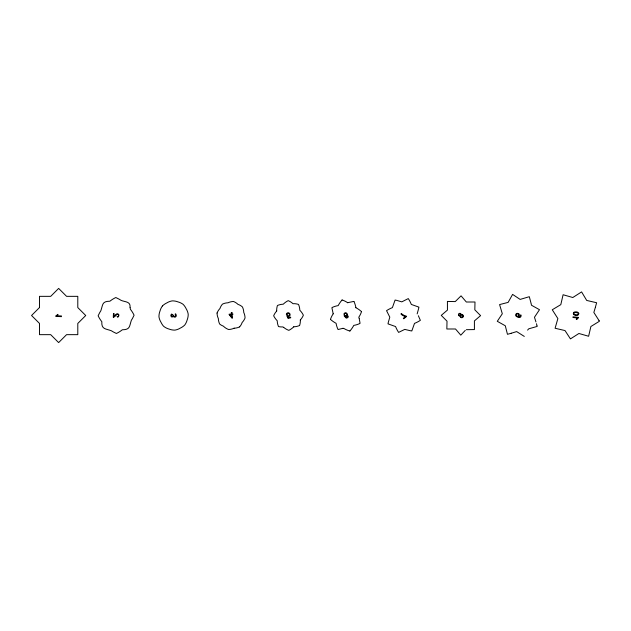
<?xml version="1.0" encoding="UTF-8"?>
<svg xmlns="http://www.w3.org/2000/svg" width="631" height="631" viewBox="0 0 631 631"><rect width="100%" height="100%" fill="white"/><g stroke="black" fill="none" stroke-linecap="round" stroke-linejoin="round"><path stroke-width="0.95" d="M55.938 315.957L55.914 316.391L61.452 316.652L61.483 315.973L57.169 315.768A4.204 4.204 0 0 0 58.036 314.451L57.397 314.427A3.407 3.407 0 0 1 55.962 315.989M113.28 317.18L113.47 313.536L114.116 313.575L113.982 316.273A2.674 2.674 0 0 0 114.55 315.823C115.457 315.011 116.341 313.481 117.784 313.796C120.229 314.128 118.06 318.773 117.192 316.557M578.398 317.819L578.446 317.393L573.019 316.841L572.956 317.503L577.176 317.937A4.141 4.141 0 0 0 576.261 319.191L576.884 319.247M595.372 307.329L596.618 302.738L586.712 300.443L581.593 291.908L572.798 297.516L563.097 294.74L560.801 304.647L552.267 309.766L557.875 318.56L555.099 328.262L565.005 330.557L570.448 338.894M595.301 307.589L593.842 312.44L598.993 320.501M217.064 313.039L217.411 312.219A13.164 13.164 0 0 1 219.951 308.535L220.282 307.62A12.415 12.415 0 0 1 222.506 304.11L223.548 303.669A13.685 13.685 0 0 1 227.98 302.801A13.645 13.645 0 0 1 233.509 301.5L234.33 301.863A13.164 13.164 0 0 1 238.005 304.402L238.928 304.734A12.415 12.415 0 0 1 242.438 306.958L242.872 307.999A13.685 13.685 0 0 1 243.747 312.432A13.645 13.645 0 0 1 245.041 317.961L244.71 318.734A13.164 13.164 0 0 1 242.146 322.465L241.807 323.38A12.415 12.415 0 0 1 239.591 326.89M524.298 336.41L516.647 331.583L511.67 333.129M527.579 330.123L528.786 328.798L537.194 326.424L536.997 325.706M405.488 316.533L403.343 318.261L403.761 318.781L406.593 316.494L406.254 316.084A8.763 8.763 0 0 1 402.649 314.522M465.276 330.368L460.796 335.164L455.511 328.988L446.843 328.996L447.016 321.171L441.258 315.374L447.434 310.089L447.426 301.421L455.251 301.594L461.048 295.836L466.333 302.012L474.993 302.004L474.827 309.829L480.585 315.626L474.409 320.911L474.417 329.579L466.341 329.69M570.81 338.666L578.919 333.483L588.62 336.26L590.884 326.511L599.45 321.234L599.048 320.595M346.514 316.155L346.79 315.981A1.467 1.467 0 0 0 347.192 315.516A1.735 1.735 0 0 0 347.318 315.216A1.625 1.625 0 0 0 347.389 314.553L347.184 313.867A2.09 2.09 0 0 0 346.474 313.039L346.372 312.976A1.601 1.601 0 0 0 344.952 312.897L344.36 313.276A1.633 1.633 0 0 0 344.029 313.725L344.297 316.139L346.19 318.063A1.577 1.577 0 0 0 346.75 318.079L347.807 317.567A1.38 1.38 0 0 0 348.217 316.588L348.123 316.013L347.5 316.257M574.344 312.708L575.535 312.534A8.487 8.487 0 0 1 577.018 312.708L577.886 313.071A0.946 0.946 0 0 1 577.744 314.664M239.583 326.882L238.55 327.331A13.685 13.685 0 0 1 234.117 328.199M577.712 314.609L576.537 314.774A8.203 8.203 0 0 1 575.054 314.601L574.186 314.246M287.436 315.61L286.837 315.847L288.075 318.458L290.733 317.764L290.568 317.133L288.438 317.693L287.775 316.336M347.697 302.706L353.281 301.508A21.738 21.738 0 0 1 353.896 301.46M511.465 333.192L510.55 333.452M510.345 333.515L507.466 334.304L505.281 325.754L497.283 321.297L502.308 313.757L499.586 304.576L508.136 302.391L512.593 294.393L520.133 299.417L529.314 296.696L530.931 302.809M286.427 314.759L287.129 314.632M173.107 315.106C173.549 314.916 174.385 317.921 175.718 315.894C174.132 312.613 176.601 313.512 176.223 316.186C174.826 318.789 173.123 315.429 172.468 316.975C170.102 317.961 170.796 312.463 172.342 314.451M342.996 328.317L343.879 328.459A24.254 24.254 0 0 0 349.874 331.03M342.941 328.309L338.074 329.54A22.006 22.006 0 0 1 336.094 323.309A28.971 28.971 0 0 1 330.47 319.404M518.201 316.628C520.969 318.111 520.307 313.986 520.875 314.916A1.341 1.341 0 0 1 521.135 315.8L520.812 316.754A1.672 1.672 0 0 1 519.944 317.401L518.043 317.267A8.44 8.44 0 0 1 517.357 317.007L516.063 316.115A1.727 1.727 0 0 1 515.819 314.412L516.087 313.946A1.562 1.562 0 0 1 516.442 313.607A1.727 1.727 0 0 1 516.931 313.402A1.648 1.648 0 0 1 517.42 313.323L518.792 313.867M276.733 311.012A15.893 15.893 0 0 0 273.665 315.776A18.173 18.173 0 0 0 277.222 320.737A16.24 16.24 0 0 0 278.5 326.558A15.933 15.933 0 0 0 282.798 326.921L283.674 327.386M417.154 313.922L418.668 308.401A29.436 29.436 0 0 0 418.897 307.131L411.325 304.442A31.66 31.66 0 0 0 408.281 298.597L401.813 301.855L396.355 300.285A29.436 29.436 0 0 0 395.085 300.056L392.395 307.628A31.66 31.66 0 0 0 386.543 310.665L389.8 317.141L388.239 322.599A29.436 29.436 0 0 0 388.01 323.869L395.582 326.558A31.66 31.66 0 0 0 398.618 332.403L404.747 329.39L410.481 330.762A31.014 31.014 0 0 0 411.822 330.944L414.512 323.372A31.66 31.66 0 0 0 420.356 320.335L418.353 315.737M333.192 313.781L331.993 308.204A21.738 21.738 0 0 1 331.945 307.589A22.006 22.006 0 0 1 338.177 305.617A28.971 28.971 0 0 1 342.081 299.985M359.118 318.134L358.779 317.219A23.095 23.095 0 0 0 361.524 311.611M359.189 318.332L359.978 322.796A21.738 21.738 0 0 1 360.025 323.411A22.006 22.006 0 0 1 353.794 325.383A28.971 28.971 0 0 1 349.889 331.015M535.932 321.913L534.473 317.243L539.497 309.703L531.499 305.246L531.065 303.353M536.453 323.727L536.902 325.344M130.057 307.258C130.751 301.082 124.512 302.139 120.797 300.206A32.804 32.804 0 0 0 118.825 299.015L115.82 297.532A29.476 29.476 0 0 0 109.904 301.208C101.804 301.287 103.003 304.663 100.818 310.815A32.804 32.804 0 0 0 99.619 312.787L98.136 315.784A29.476 29.476 0 0 0 101.82 321.7C101.307 329.595 105.874 328.625 111.427 330.794A32.804 32.804 0 0 0 113.399 331.985L116.396 333.468A29.476 29.476 0 0 0 122.311 329.792C130.325 329.697 129.276 326.377 131.398 320.185A32.804 32.804 0 0 0 132.597 318.213L134.08 315.216A29.476 29.476 0 0 0 130.404 309.3L130.081 307.376M300.317 320.004L300.356 321.116A16.035 16.035 0 0 1 299.591 325.509M276.709 310.925L276.678 309.884A16.035 16.035 0 0 1 277.443 305.491A16.24 16.24 0 0 1 283.264 304.205A18.173 18.173 0 0 1 288.217 300.656A15.893 15.893 0 0 1 293.005 303.716L294.133 303.661A16.035 16.035 0 0 1 298.526 304.426A16.24 16.24 0 0 1 299.812 310.247A18.173 18.173 0 0 1 303.361 315.2A15.893 15.893 0 0 1 300.301 319.988M330.447 319.389A23.095 23.095 0 0 1 333.215 313.796M342.097 299.962A23.095 23.095 0 0 1 347.681 302.73M353.912 301.46A22.006 22.006 0 0 1 355.868 307.691M355.876 307.699A28.971 28.971 0 0 1 361.492 311.596M299.575 325.517A16.24 16.24 0 0 1 293.77 326.795M293.754 326.795A18.173 18.173 0 0 1 288.817 330.344A17.061 17.061 0 0 1 283.682 327.371M217.048 313.039A13.645 13.645 0 0 0 218.358 318.56A13.685 13.685 0 0 0 219.217 323.001L219.667 324.034A11.642 11.642 0 0 0 223.145 326.022L223.879 326.621A13.929 13.929 0 0 0 227.728 329.145L228.588 329.485A13.645 13.645 0 0 0 234.109 328.191M574.155 314.285A0.978 0.978 0 0 1 574.32 312.66M576.939 319.27A3.352 3.352 0 0 1 578.382 317.787M518.075 316.581A1.554 1.554 0 0 0 518.753 316.257A1.499 1.499 0 0 0 519.179 315.729A1.696 1.696 0 0 0 519.313 315.326A1.467 1.467 0 0 0 519.297 314.703A1.704 1.704 0 0 0 519.187 314.396A1.554 1.554 0 0 0 518.8 313.891M461.103 314.632A1.617 1.617 0 0 1 463.32 315.737A1.617 1.617 0 0 1 461.845 317.724A1.617 1.617 0 0 1 460.149 315.934M460.251 316.005A1.372 1.372 0 0 1 458.5 314.948A1.372 1.372 0 0 1 459.739 313.323A1.372 1.372 0 0 1 461.222 314.727M405.496 316.462A7.911 7.911 0 0 1 400.914 313.946L401.442 313.528A7.288 7.288 0 0 0 402.617 314.569M346.482 316.178A1.625 1.625 0 0 1 345.63 316.336A1.522 1.522 0 0 1 345.11 316.131L346.324 317.48L347.523 316.88A1.325 1.325 0 0 0 347.484 316.265M286.371 314.759A1.806 1.806 0 0 1 289.29 313.142A1.869 1.869 0 0 1 287.72 316.494M286.955 314.64A1.23 1.23 0 0 1 288.414 313.386A1.23 1.23 0 0 1 289.313 315.09A1.23 1.23 0 0 1 287.452 315.587M173.052 316.107A0.962 0.962 0 0 1 171.411 315.918A0.962 0.962 0 0 1 172.334 314.553M173.115 315.216A1.396 1.396 0 0 1 172.894 315.981M115.236 315.784A3.683 3.683 0 0 1 113.359 317.385M116.475 314.774A1.183 1.183 0 0 1 118.478 315.153A1.183 1.183 0 0 1 117.161 316.715M115.41 315.886A9.213 9.213 0 0 1 116.49 314.79M578.801 313.725C578.643 317.07 571.244 315.263 573.839 312.298C575.338 311.477 578.509 311.611 578.801 313.725M39.485 307.557L31.55 315.492L39.485 323.427L39.485 334.659L50.701 334.659L58.628 342.594L66.57 334.659L77.794 334.659L77.794 323.443L85.729 315.508L77.794 307.573L77.794 296.341L66.578 296.341L58.651 288.406L50.709 296.341L39.485 296.341L39.485 307.557M162.427 305.964L162.38 306.003A15.467 15.467 0 0 0 160.014 311.004A15.254 15.254 0 0 0 158.965 316.841A15.049 15.049 0 0 0 161.008 322.283A16.753 16.753 0 0 0 163.429 326.085L164.163 326.692A15.041 15.041 0 0 0 169.084 329.066A15.254 15.254 0 0 0 174.921 330.116A15.049 15.049 0 0 0 180.363 328.065A15.925 15.925 0 0 0 184.11 325.612L184.773 324.997A15.467 15.467 0 0 0 187.139 319.996A15.254 15.254 0 0 0 188.196 314.159A15.049 15.049 0 0 0 186.145 308.717A15.925 15.925 0 0 0 183.692 304.962L183.077 304.308A15.467 15.467 0 0 0 178.076 301.933A15.254 15.254 0 0 0 172.239 300.884A15.049 15.049 0 0 0 166.797 302.935A15.925 15.925 0 0 0 163.043 305.388L162.427 305.964M231.932 312.613L231.254 312.684L231.388 314.001L228.99 314.246L231.932 318.182L232.484 318.127L232.129 314.553L232.871 314.483L232.807 313.859L232.066 313.93L231.932 312.613M231.451 314.624L229.723 314.798L231.703 317.109L231.451 314.624M516.844 316.123A1.191 1.191 0 0 0 518.674 315.145A1.191 1.191 0 0 0 516.915 314.057A1.191 1.191 0 0 0 516.844 316.123M461.229 317.133A1.12 1.12 0 0 0 462.917 316.17A1.12 1.12 0 0 0 461.245 315.192A1.12 1.12 0 0 0 461.229 317.133M459.344 315.413A0.883 0.883 0 0 0 460.693 314.688A0.883 0.883 0 0 0 459.392 313.883A0.883 0.883 0 0 0 459.344 315.413M344.952 315.571A1.199 1.199 0 0 0 346.805 314.624A1.199 1.199 0 0 0 345.054 313.497A1.199 1.199 0 0 0 344.952 315.571"/></g></svg>
